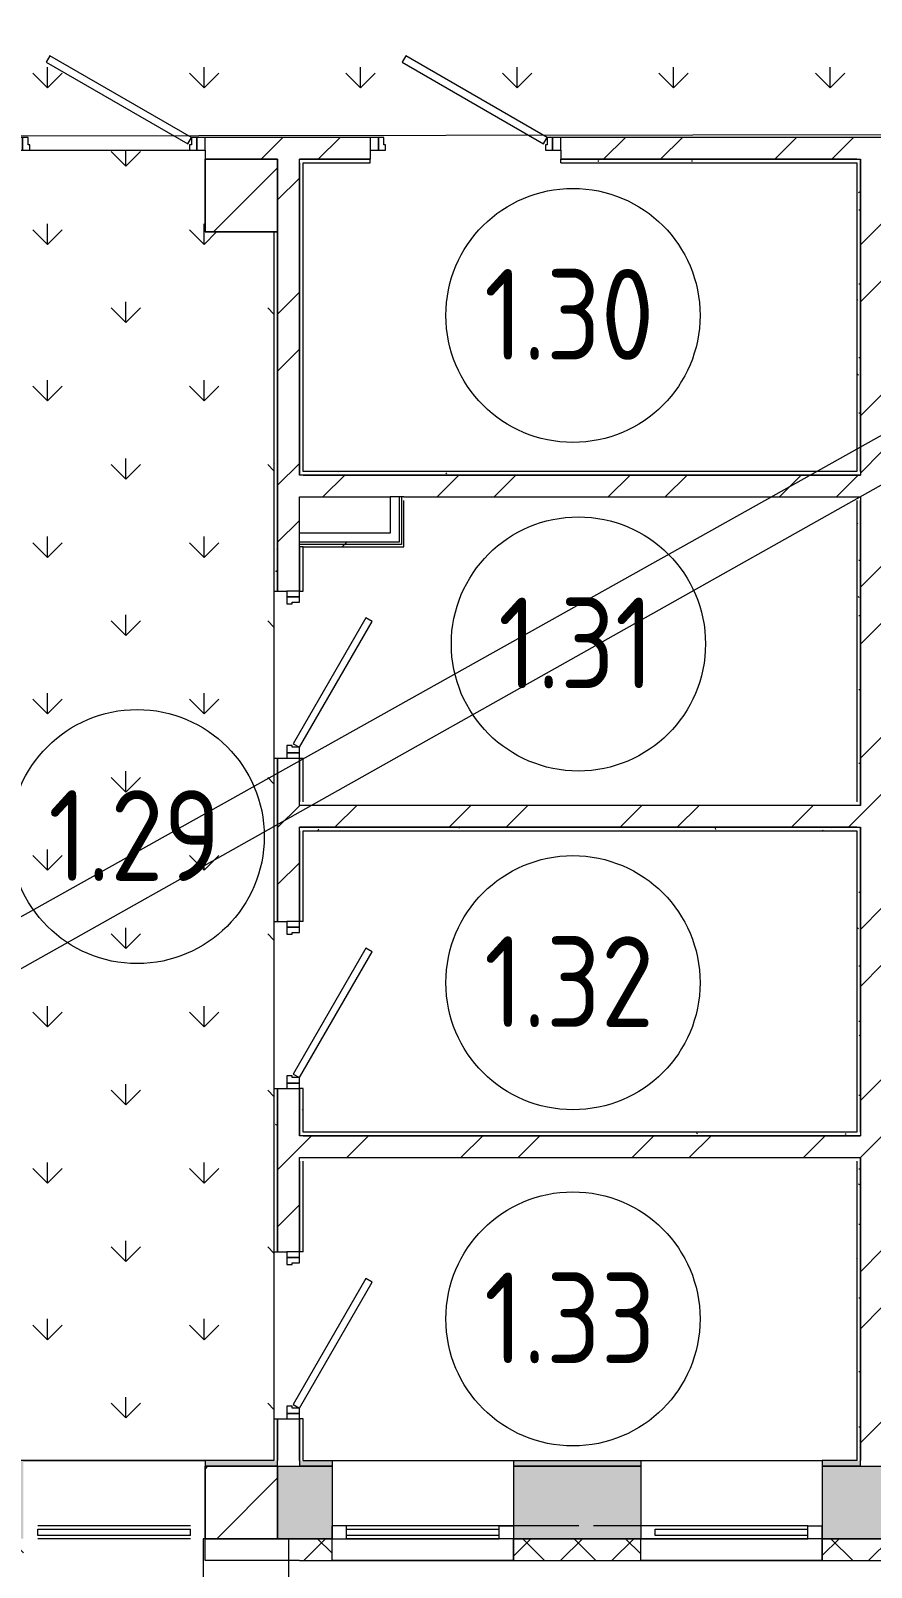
# Model space of a CAD drawing. Header units: millimetres. Extents: x -500089 to 1469082, y -290736 to 166440.
# Drawn here: x 1211794 to 1216424, y -23328 to -14862 of the extents above; entities that cross this region are included whole.
import ezdxf

# ---------------------------------------------------------------- set-up
doc = ezdxf.new("R2010")
doc.units = ezdxf.units.MM
for name, color, linetype, lineweight in [('Витраж', 7, 'Continuous', 0), ('Двери', 7, 'Continuous', 0), ('Марки помещений', 7, 'Continuous', 0), ('Несущие колонны', 7, 'Continuous', 0), ('Панели витража', 7, 'Continuous', 0), ('Стены внутренние', 7, 'Continuous', 0), ('Стены несущие', 7, 'Continuous', 0), ('Стены отделка', 7, 'Continuous', 0), ('Стены перегородки', 7, 'Continuous', 0), ('Стены штриховка', 7, 'Continuous', 0), ('экспертиза ДУ пояснения', 6, 'Continuous', 0), ('экспертиза условные обозначения', 1, 'Continuous', 0)]:
    doc.layers.add(name, color=color, linetype=linetype, lineweight=lineweight)
doc.styles.add('GOST Common_1', font='', dxfattribs={"width": 0.9, "height": 700})
doc.styles.get('GOST Common_1').set_extended_font_data('GOST Common')
pattern_1 = [(45, (0, 0), (-471.4634, 471.4634), []), (45, (314.3, 0), (-471.4634, 471.4634), [])]
pattern_2 = [(45, (0, 0), (-212.132, 212.132), [])]
pattern_3 = [(0, (0, 0), (406.4, 101.6), [6.706, -298.094, 6.706, -298.094, -1625.6]), (0, (0, 0), (406.4, 101.6), [-609.6, 6.706, -602.894, 6.706, -298.094, -711.2]), (0, (0, 0), (406.4, 101.6), [-1524, 6.706, -196.494, 6.706, -501.294]), (120, (152.4, 50.8), (-291.18818, 301.15272), [6.706, -298.094, 6.706, -298.094, -1625.6]), (120, (152.4, 50.8), (-291.18818, 301.15272), [-609.6, 6.706, -602.894, 6.706, -298.094, -711.2]), (120, (152.4, 50.8), (-291.18818, 301.15272), [-1524, 6.706, -196.494, 6.706, -501.294]), (240, (203.2, 254), (-115.21182, -402.75272), [6.706, -298.094, 6.706, -298.094, -1625.6]), (240, (203.2, 254), (-115.21182, -402.75272), [-609.6, 6.706, -602.894, 6.706, -298.094, -711.2]), (240, (203.2, 254), (-115.21182, -402.75272), [-1524, 6.706, -196.494, 6.706, -501.294])]
pattern_4 = [(45, (0, 0), (-141.42136, 141.42136), []), (135, (0, 0), (-141.42136, -141.42136), [])]
pattern_5 = [(90, (-249381.06, -328983.7), (-431.05229, 431.05229), [114.3, -747.80459]), (45, (-249381.06, -328983.7), (-431.0523, 431.0523), [114.3, -495.3]), (135, (-249381.06, -328983.7), (-431.0523, -431.0523), [114.3, -495.3])]

# ---------------------------------------------------------------- blocks, each defined once
blk = doc.blocks.new('ASVP_ДверьДеревянная_1 полотно - Межкомнатная 800х2000h_полотно_ Г Л-2541714-З Этаж 01')
at = {"layer": 'Двери', "lineweight": 18}
for p, q in [((-292.8, 460), (-312.8, 425.4)), ((-312.8, 425.4), (380, 25.4)), ((400, 60), (-292.8, 460)), ((-430, 60), (-460, 60)), ((-460, 60), (-460, -10)), ((-400, 60), (-430, 60)), ((-430, 60), (-430, -10)), ((-430, -10), (-430, 60)), ((-400, 20), (-400, 60)), ((-390, 20), (-400, 20)), ((-390, -10), (-390, 20)), ((380, 25.4), (400, 60)), ((400, 20), (390, 20)), ((390, 20), (390, -10)), ((430, 60), (400, 60)), ((400, 60), (400, 20)), ((430, -10), (430, 60)), ((460, 60), (430, 60)), ((430, 60), (430, -10)), ((460, -10), (460, 60)), ((-460, -10), (-430, -10)), ((-430, -10), (-390, -10)), ((390, -10), (430, -10)), ((430, -10), (460, -10))]:
    blk.add_line(p, q, dxfattribs=at)
blk = doc.blocks.new('ASVP_ДверьДеревянная_1 полотно - Межкомнатная 900х2000h_полотно_ Г Л-2542256-З Этаж 01')
at = {"layer": 'Двери', "lineweight": 18}
for p, q in [((-329.4, 510), (-349.4, 475.4)), ((450, 60), (-329.4, 510)), ((-349.4, 475.4), (430, 25.4)), ((-480, 60), (-525, 60)), ((-525, 60), (-525, -10)), ((-450, 60), (-480, 60)), ((-480, 60), (-480, -10)), ((-480, -10), (-480, 60)), ((-450, 20), (-450, 60)), ((-440, 20), (-450, 20)), ((-440, -10), (-440, 20)), ((430, 25.4), (450, 60)), ((450, 20), (440, 20)), ((440, 20), (440, -10)), ((480, 60), (450, 60)), ((450, 60), (450, 20)), ((480, -10), (480, 60)), ((525, 60), (480, 60)), ((480, 60), (480, -10)), ((525, -10), (525, 60)), ((-525, -10), (-480, -10)), ((-480, -10), (-440, -10)), ((440, -10), (480, -10)), ((480, -10), (525, -10))]:
    blk.add_line(p, q, dxfattribs=at)
blk = doc.blocks.new('ADSK_КолоннаЖБ_Прямоугольная - 400x400 мм-V188-З Этаж 01')
at = {"layer": 'Несущие колонны'}
h = blk.add_hatch(dxfattribs=at)
h.set_pattern_fill('FP_4', color=256, style=0, pattern_type=2)
h.set_pattern_definition([(45, (-93000, -57800), (-449.0128, 449.0128), []), (45, (-92551, -57800), (-449.0128, 449.0128), [793.75, -158.75, 6.706, -152.044])])
h.paths.add_polyline_path([(-200, -200), (200, -200), (200, 200), (-200, 200)], flags=0)
at = {"layer": 'Несущие колонны', "lineweight": 18}
for p, q in [((-200, -200), (-200, 200)), ((-200, 200), (200, 200)), ((200, 200), (-200, 200)), ((-200, 200), (-200, -200)), ((200, 200), (200, -200)), ((200, -200), (200, 200)), ((200, -200), (-200, -200)), ((-200, -200), (200, -200))]:
    blk.add_line(p, q, dxfattribs=at)
blk = doc.blocks.new('ADSK_КолоннаЖБ_Прямоугольная - 400x400 мм-V208-З Этаж 01')
at = {"layer": 'Несущие колонны'}
h = blk.add_hatch(dxfattribs=at)
h.set_pattern_fill('FP_222', color=256, style=0, pattern_type=2)
h.set_pattern_definition([(45, (-81000, -61100), (-449.013, 449.013), []), (45, (-80551, -61100), (-449.013, 449.013), [793.75, -158.75, 6.706, -152.044])])
h.paths.add_polyline_path([(200, -200), (200, 200), (-200, 200), (-200, -200)], flags=0)
at = {"layer": 'Несущие колонны', "lineweight": 18}
for p, q in [((-200, -200), (-200, 200)), ((-200, 200), (200, 200)), ((200, 200), (-200, 200)), ((-200, 200), (-200, -200)), ((200, 200), (200, -200)), ((200, -200), (200, 200)), ((200, -200), (-200, -200)), ((-200, -200), (200, -200))]:
    blk.add_line(p, q, dxfattribs=at)
blk = doc.blocks.new('Прямоугольный импост - 80х70 мм Белый-2637161-З Этаж 01')
at = {"layer": 'Витраж'}
for p, q in [((78560, 50470), (77440, 50470)), ((78560, 50400), (77440, 50400))]:
    blk.add_line(p, q, dxfattribs=at)
blk = doc.blocks.new('Системная панель - ASVP_Cтеклопакет Двухкамерный_36 мм-2642865-З Этаж 01')
at = {"layer": 'Панели витража', "lineweight": 18}
for p, q in [((-420, 18), (420, 18)), ((-420, -18), (-420, 18)), ((420, -18), (420, 18)), ((420, -18), (-420, -18))]:
    blk.add_line(p, q, dxfattribs=at)
blk = doc.blocks.new('Прямоугольный импост - 80х70 мм Белый-2643521-З Этаж 01')
at = {"layer": 'Витраж'}
for p, q in [((94120, 50470), (93280, 50470)), ((94120, 50400), (93280, 50400))]:
    blk.add_line(p, q, dxfattribs=at)
blk = doc.blocks.new('Системная панель - ASVP_Cтеклопакет Двухкамерный_36 мм-2643420-З Этаж 01')
at = {"layer": 'Панели витража', "lineweight": 18}
for p, q in [((-420, 18), (420, 18)), ((-420, -18), (-420, 18)), ((420, -18), (420, 18)), ((420, -18), (-420, -18))]:
    blk.add_line(p, q, dxfattribs=at)
blk = doc.blocks.new('Прямоугольный импост - 80х70 мм Белый-V234-З Этаж 01')
at = {"layer": 'Витраж', "lineweight": 18}
for p, q in [((0, 35), (-80, 35)), ((-80, 35), (-80, -35)), ((-80, -35), (0, -35))]:
    blk.add_line(p, q, dxfattribs=at)
blk = doc.blocks.new('Прямоугольный импост - 80х70 мм Белый-2643536-З Этаж 01')
at = {"layer": 'Витраж', "lineweight": 18}
for p, q in [((0, 35), (-80, 35)), ((-80, 35), (-80, -35)), ((0, 35), (0, -35)), ((-80, -35), (0, -35))]:
    blk.add_line(p, q, dxfattribs=at)
blk = doc.blocks.new('Прямоугольный импост - 80х70 мм Белый-2643523-З Этаж 01')
at = {"layer": 'Витраж', "lineweight": 18}
for p, q in [((0, 35), (-80, 35)), ((-80, 35), (-80, -35)), ((0, 35), (0, -35)), ((-80, -35), (0, -35))]:
    blk.add_line(p, q, dxfattribs=at)
blk = doc.blocks.new('Прямоугольный импост - 1х120 мм _наружный откос_ Белый-2750708-З Этаж 01')
at = {"layer": 'Витраж'}
for p, q in [((101601, 50280), (101601, 50400)), ((101601, 50400), (102520, 50400)), ((102599, 50400), (102599, 50280)), ((101601, 50280), (102599, 50280))]:
    blk.add_line(p, q, dxfattribs=at)
blk = doc.blocks.new('АР_СОШ_Верзилово_Сущ_Здание_rvt-2-З Этаж 01')
at = {"layer": 'Стены штриховка', "lineweight": 9}
h = blk.add_hatch(dxfattribs=at)
h.set_pattern_fill('FP_2', color=256, style=0, pattern_type=2)
h.set_pattern_definition(pattern_1)
h.paths.add_polyline_path([(101810, 58000), (101810, 58120), (100900, 58120), (100900, 58000), (101420, 58000)], flags=0)
h.paths.add_polyline_path([(96800, 58000), (99850, 58000), (99850, 58120), (96400, 58120), (96400, 58000), (96520, 58000)], flags=0)
h.paths.add_polyline_path([(107529.8, 58000), (107649.8, 58000), (107649.8, 58120), (102860, 58120), (102860, 58000), (107212.7, 58000)], flags=0)
h = blk.add_hatch(dxfattribs=at)
h.set_pattern_fill('FP_2', color=256, style=0, pattern_type=2)
h.set_pattern_definition(pattern_1)
h.paths.add_polyline_path([(101420, 50800), (101420, 51060), (101300, 51060), (101300, 50800)], flags=0)
h.paths.add_polyline_path([(101350, 51980), (101420, 51980), (101420, 52880.2), (101300, 52880.2), (101300, 51980)], flags=0)
h.paths.add_polyline_path([(101300, 53800.2), (101420, 53800.2), (101420, 54700.3), (101300, 54700.3), (101300, 54320)], flags=0)
h.paths.add_polyline_path([(101350, 55620.3), (101420, 55620.3), (101420, 58000), (101300, 58000), (101300, 55620.3)], flags=0)
h = blk.add_hatch(dxfattribs=at)
h.set_pattern_fill('FP_33', color=256, style=0, pattern_type=2)
h.set_pattern_definition(pattern_3)
h.paths.add_polyline_path([(104490, 57980), (104490, 58000), (102860, 58000), (102860, 57980)], flags=0)
h.paths.add_polyline_path([(101420, 57980), (101810, 57980), (101810, 58000), (101420, 58000)], flags=0)
h = blk.add_hatch(dxfattribs=at)
h.set_pattern_fill('FP_33', color=256, style=0, pattern_type=2)
h.set_pattern_definition(pattern_3)
h.paths.add_polyline_path([(104510, 56280), (104510, 58000), (104490, 58000), (104490, 56280)], flags=0)
h = blk.add_hatch(dxfattribs=at)
h.set_pattern_fill('FP_2', color=256, style=0, pattern_type=2)
h.set_pattern_definition(pattern_1)
h.paths.add_polyline_path([(104510, 50800), (104630, 50800), (104630, 58000), (104510, 58000), (104510, 50830)], flags=0)
h = blk.add_hatch(dxfattribs=at)
h.set_pattern_fill('FP_33', color=256, style=0, pattern_type=2)
h.set_pattern_definition(pattern_3)
h.paths.add_polyline_path([(101280, 50830), (101300, 50831.6), (101300, 51060), (101280, 51060), (101280, 50866.7)], flags=0)
h.paths.add_polyline_path([(101280, 51980), (101300, 51980), (101300, 52880.2), (101280, 52880.2), (101280, 52480)], flags=0)
h.paths.add_polyline_path([(101280, 53800.2), (101300, 53800.2), (101300, 54700.3), (101280, 54700.3), (101280, 54300)], flags=0)
h.paths.add_polyline_path([(101300, 55620.3), (101300, 57600), (101280, 57600), (101280, 55620.3)], flags=0)
h = blk.add_hatch(dxfattribs=at)
h.set_pattern_fill('FP_2', color=256, style=0, pattern_type=2)
h.set_pattern_definition(pattern_1)
h.paths.add_polyline_path([(101982.5, 56140), (104510, 56140), (104510, 56260), (101420, 56260), (101420, 56140), (101970, 56140)], flags=0)
h = blk.add_hatch(dxfattribs=at)
h.set_pattern_fill('FP_33', color=256, style=0, pattern_type=2)
h.set_pattern_definition(pattern_3)
h.paths.add_polyline_path([(101652.9, 56260), (104510, 56260), (104510, 56280), (101440, 56280), (101440, 56260), (101447.7, 56260)], flags=0)
h = blk.add_hatch(dxfattribs=at)
h.set_pattern_fill('FP_33', color=256, style=0, pattern_type=2)
h.set_pattern_definition(pattern_3)
h.paths.add_polyline_path([(104510, 54440), (104510, 56120), (104490, 56120), (104490, 54440)], flags=0)
h = blk.add_hatch(dxfattribs=at)
h.set_pattern_fill('FP_185', color=256, style=0, pattern_type=2)
h.set_pattern_definition(pattern_2)
h.paths.add_polyline_path([(101820, 55877.9), (101982.5, 55877.9), (101982.5, 55890.4), (101420, 55890.4), (101420, 55877.9), (101652.9, 55877.9)], flags=0)
h = blk.add_hatch(dxfattribs=at)
h.set_pattern_fill('FP_185', color=256, style=0, pattern_type=2)
h.set_pattern_definition(pattern_2)
h.paths.add_polyline_path([(101982.5, 55865.4), (101995, 55865.4), (101995, 55877.9), (101420, 55877.9), (101420, 55865.4), (101970, 55865.4)], flags=0)
h = blk.add_hatch(dxfattribs=at)
h.set_pattern_fill('FP_2', color=256, style=0, pattern_type=2)
h.set_pattern_definition(pattern_1)
h.paths.add_polyline_path([(104510, 54320), (104510, 54440), (101420, 54440), (101420, 54320), (103970.5, 54320)], flags=0)
h = blk.add_hatch(dxfattribs=at)
h.set_pattern_fill('FP_33', color=256, style=0, pattern_type=2)
h.set_pattern_definition(pattern_3)
h.paths.add_polyline_path([(101440, 54300), (104490, 54300), (104490, 54320), (101420, 54320), (101420, 54300), (101426.3, 54300)], flags=0)
h = blk.add_hatch(dxfattribs=at)
h.set_pattern_fill('FP_33', color=256, style=0, pattern_type=2)
h.set_pattern_definition(pattern_3)
h.paths.add_polyline_path([(101420, 52620), (101440, 52620), (101440, 52880.2), (101420, 52880.2), (101420, 52640)], flags=0)
h.paths.add_polyline_path([(101420, 53800.2), (101440, 53800.2), (101440, 54300), (101420, 54300)], flags=0)
h = blk.add_hatch(dxfattribs=at)
h.set_pattern_fill('FP_33', color=256, style=0, pattern_type=2)
h.set_pattern_definition(pattern_3)
h.paths.add_polyline_path([(104510, 52640), (104510, 54320), (104490, 54320), (104490, 52640)], flags=0)
h = blk.add_hatch(dxfattribs=at)
h.set_pattern_fill('FP_2', color=256, style=0, pattern_type=2)
h.set_pattern_definition(pattern_1)
h.paths.add_polyline_path([(104300, 52500), (104510, 52500), (104510, 52620), (101420, 52620), (101420, 52500), (102764.9, 52500)], flags=0)
h = blk.add_hatch(dxfattribs=at)
h.set_pattern_fill('FP_33', color=256, style=0, pattern_type=2)
h.set_pattern_definition(pattern_3)
h.paths.add_polyline_path([(104510, 52620), (104510, 52640), (101440, 52640), (101440, 52620), (102764.9, 52620)], flags=0)
h = blk.add_hatch(dxfattribs=at)
h.set_pattern_fill('FP_33', color=256, style=0, pattern_type=2)
h.set_pattern_definition(pattern_3)
h.paths.add_polyline_path([(104510, 50830), (104510, 52500), (104490, 52500), (104490, 50830)], flags=0)
h = blk.add_hatch(dxfattribs=at)
h.set_pattern_fill('FP_31', color=256, style=0, pattern_type=2)
h.set_pattern_definition([(50, (0, 0), (728.7365, -63.7558), [76.2, -838.2]), (355, (0, 0), (-140.9716, 764.2276), [60.96, -670.56]), (100.451, (60.7, -5.3), (587.77, 700.4668), [64.76, -712.36]), (46.184, (0, 203.2), (1084.316, -168.171), [114.3, -1257.3]), (96.636, (90.4, 189.2), (949.61, 989.71), [97.14, -1068.54]), (351.184, (0, 203.2), (949.621, 989.701), [91.44, -1005.84]), (21, (101.6, 152.4), (606.458, -409.0606), [76.2, -838.2]), (326, (101.6, 152.4), (247.2083, 736.753), [60.96, -670.56]), (71.451, (152.14, 118.3), (853.6683, 327.6855), [64.76, -712.36]), (37.5, (0, 0), (12.3547, 338.2201), [33.528, -628.904, 33.528, -647.192, -673.1]), (37.5, (0, 0), (12.3547, 338.2201), [-1343.152, 33.528, -639.572]), (7.5, (0, 0), (267.2789, 400.7221), [33.528, -354.584, 33.528, -613.664, -256.54]), (7.5, (0, 0), (267.2789, 400.7221), [-1035.304, 33.528, -223.012]), (327.5, (-226.57, 0), (542.36333, -22.91534), [33.528, -220.472, 33.528, -758.952, -1051.56]), (327.5, (-226.57, 0), (542.36333, -22.91534), [-1046.48, 33.528, -1018.032]), (317.5, (-328.17, 0), (592.517, 101.7071), [33.528, -296.672, 33.528, -492.76, -746.76]), (317.5, (-328.17, 0), (592.517, 101.7071), [-856.488, 33.528, -713.232])])
h.paths.add_polyline_path([(109900, 50400), (109900, 50800), (108500, 50800), (108500, 50400), (109750.5, 50400)], flags=0)
h.paths.add_polyline_path([(57200, 50400), (57200, 50800), (56000, 50800), (56000, 50400)], flags=0)
h.paths.add_polyline_path([(96400, 50400), (96400, 50800), (96300, 50800), (96300, 50400)], flags=0)
h.paths.add_polyline_path([(63200, 50400), (65200, 50400), (65200, 50800), (63200, 50800), (63200, 50472.7)], flags=0)
h.paths.add_polyline_path([(98350, 50400), (98350, 50800), (97800, 50800), (97800, 50400), (98317, 50400)], flags=0)
h.paths.add_polyline_path([(74800, 50400), (74800, 50800), (72800, 50800), (72800, 50400), (74160, 50400)], flags=0)
h.paths.add_polyline_path([(105400, 50400), (105400, 50800), (104300, 50800), (104300, 50400)], flags=0)
h.paths.add_polyline_path([(81200, 50400), (83200, 50400), (83200, 50800), (81200, 50800), (81200, 50472.7)], flags=0)
h.paths.add_polyline_path([(103300, 50400), (103300, 50800), (102600, 50800), (102600, 50400), (102764.9, 50400)], flags=0)
h.paths.add_polyline_path([(94900, 50400), (94900, 50800), (94200, 50800), (94200, 50400)], flags=0)
h.paths.add_polyline_path([(101420, 50400), (101600, 50400), (101600, 50800), (101300, 50800), (101300, 50400)], flags=0)
h.paths.add_polyline_path([(92800, 50400), (92800, 50800), (90800, 50800), (90800, 50400), (92240, 50400)], flags=0)
h.paths.add_polyline_path([(99900, 50400), (99900, 50800), (99350, 50800), (99350, 50400)], flags=0)
h = blk.add_hatch(dxfattribs=at)
h.set_pattern_fill('FP_33', color=256, style=0, pattern_type=2)
h.set_pattern_definition(pattern_3)
h.paths.add_polyline_path([(87000, 50800), (87000, 50830), (86800, 50830), (86800, 50800)], flags=0)
h.paths.add_polyline_path([(69200, 50800), (69200, 50830), (68800, 50830), (68800, 50800)], flags=0)
h.paths.add_polyline_path([(57200, 50800), (57200, 50830), (56030, 50830), (56030, 50800), (56961.5, 50800)], flags=0)
h.paths.add_polyline_path([(109870, 50800), (109870, 50830), (108500, 50830), (108500, 50800), (109869.4, 50800)], flags=0)
h.paths.add_polyline_path([(65000, 50800), (65000, 50830), (62800, 50830), (62800, 50800), (63200, 50800)], flags=0)
h.paths.add_polyline_path([(105800, 50800), (105800, 50830), (104630, 50830), (104630, 50800), (105400, 50800)], flags=0)
h.paths.add_polyline_path([(72800, 50800), (73960, 50800), (73960, 50830), (72800, 50830)], flags=0)
h.paths.add_polyline_path([(104510, 50800), (104510, 50830), (104300, 50830), (104300, 50800), (104490, 50800)], flags=0)
h.paths.add_polyline_path([(74160, 50800), (75200, 50800), (75200, 50830), (74160, 50830), (74160, 50804.8)], flags=0)
h.paths.add_polyline_path([(83000, 50800), (83000, 50830), (80800, 50830), (80800, 50800), (81200, 50800)], flags=0)
h.paths.add_polyline_path([(103300, 50800), (103300, 50830), (102600, 50830), (102600, 50800), (102764.9, 50800)], flags=0)
h.paths.add_polyline_path([(101300, 50800), (101300, 50830), (100900, 50830), (100900, 50800)], flags=0)
h.paths.add_polyline_path([(96380, 50800), (96400, 50800), (96400, 50830), (95900, 50830), (95900, 50800), (96300, 50800)], flags=0)
h.paths.add_polyline_path([(92040, 50800), (92040, 50830), (90800, 50830), (90800, 50800), (92037.9, 50800)], flags=0)
h.paths.add_polyline_path([(101600, 50800), (101600, 50830), (101420, 50830), (101420, 50800)], flags=0)
h.paths.add_polyline_path([(99900, 50800), (99900, 50830), (99730, 50830), (99730, 50800), (99745.7, 50800)], flags=0)
h.paths.add_polyline_path([(99350, 50800), (99610, 50800), (99610, 50830), (99350, 50830)], flags=0)
h.paths.add_polyline_path([(92240, 50800), (93200, 50800), (93200, 50830), (92240, 50830)], flags=0)
h.paths.add_polyline_path([(98350, 50800), (98350, 50830), (97800, 50830), (97800, 50800), (98317, 50800)], flags=0)
h.paths.add_polyline_path([(96520, 50800), (96800, 50800), (96800, 50830), (96520, 50830)], flags=0)
h.paths.add_polyline_path([(94860.1, 50800), (94900, 50800), (94900, 50830), (94860.1, 50830)], flags=0)
h.paths.add_polyline_path([(94740.1, 50800), (94740.1, 50830), (94200, 50830), (94200, 50800)], flags=0)
h = blk.add_hatch(dxfattribs=at)
h.set_pattern_fill('FP_32', color=256, style=0, pattern_type=2)
h.set_pattern_definition(pattern_4)
h.paths.add_polyline_path([(92240, 50280), (93200, 50280), (93200, 50400), (90800, 50400), (90800, 50280), (92040, 50280)], flags=0)
h.paths.add_polyline_path([(87200, 50280), (87200, 50400), (86800, 50400), (86800, 50280), (87000, 50280)], flags=0)
h.paths.add_polyline_path([(101360, 50280), (101420, 50280), (101420, 50400), (101360, 50400), (101360, 50386.2)], flags=0)
h.paths.add_polyline_path([(98317, 50280), (98350, 50280), (98350, 50400), (97800, 50400), (97800, 50280)], flags=0)
h.paths.add_polyline_path([(99730, 50280), (99900, 50280), (99900, 50400), (99350, 50400), (99350, 50280), (99610, 50280)], flags=0)
h.paths.add_polyline_path([(83200, 50280), (83200, 50400), (80800, 50400), (80800, 50280), (83000, 50280)], flags=0)
h.paths.add_polyline_path([(95900, 50280), (96800, 50280), (96800, 50400), (95900, 50400)], flags=0)
h.paths.add_polyline_path([(94900, 50280), (94900, 50400), (94200, 50400), (94200, 50280), (94740.1, 50280)], flags=0)
h.paths.add_polyline_path([(68800, 50280), (69200, 50280), (69200, 50400), (68800, 50400)], flags=0)
h.paths.add_polyline_path([(73960, 50280), (75200, 50280), (75200, 50400), (72800, 50400), (72800, 50280)], flags=0)
h.paths.add_polyline_path([(65200, 50280), (65200, 50400), (62800, 50400), (62800, 50280), (65000, 50280)], flags=0)
h.paths.add_polyline_path([(55991, 50280), (57200, 50280), (57200, 50400), (55600, 50400), (55600, 50280), (55602.6, 50280)], flags=0)
h = blk.add_hatch(dxfattribs=at)
h.set_pattern_fill('FP_32', color=256, style=0, pattern_type=2)
h.set_pattern_definition(pattern_4)
h.paths.add_polyline_path([(105400, 50280), (105800, 50280), (105800, 50400), (104300, 50400), (104300, 50280), (104630, 50280)], flags=0)
h.paths.add_polyline_path([(101600, 50280), (101600, 50400), (101420, 50400), (101420, 50280), (101456, 50280)], flags=0)
h.paths.add_polyline_path([(102600, 50280), (103300, 50280), (103300, 50400), (102600, 50400)], flags=0)
h.paths.add_polyline_path([(109870, 50280), (110420, 50280), (110420, 50400), (108500, 50400), (108500, 50280), (109820, 50280)], flags=0)
at = {"layer": 'Стены внутренние'}
for p, q in [((99900, 50830), (100900, 50830)), ((101600, 50830), (102600, 50830)), ((103300, 50830), (104300, 50830)), ((101600, 50279), (101600, 50280)), ((102600, 50279), (101600, 50279)), ((102600, 50279), (102600, 50280)), ((103300, 50279), (103300, 50280)), ((104300, 50279), (103300, 50279)), ((104300, 50280), (104300, 50279))]:
    blk.add_line(p, q, dxfattribs=at)
at = {"layer": 'Стены несущие'}
for p, q in [((101810, 58120), (100900, 58120)), ((107649.8, 58120), (102860, 58120)), ((100900, 58050), (100900, 58000)), ((101420, 58000), (101810, 58000)), ((101420, 56260), (101420, 58000)), ((101810, 58000), (101420, 58000)), ((101810, 58050), (101810, 58000)), ((102860, 58050), (102860, 58000)), ((102860, 58000), (104490, 58000)), ((104490, 58000), (102860, 58000)), ((104490, 58000), (104510, 58000)), ((104510, 58000), (104510, 56260)), ((101300, 57600), (101300, 55620.3)), ((101300, 55620.3), (101300, 57600)), ((104510, 56260), (101420, 56260)), ((101420, 55940.4), (101420, 56140)), ((101420, 56140), (101920, 56140)), ((101970, 56140), (101920, 56140)), ((101995, 56140), (104510, 56140)), ((104510, 56140), (104510, 54440)), ((101420, 55890.4), (101420, 55940.4)), ((101420, 55620.3), (101420, 55865.4)), ((101420, 55865.4), (101420, 55620.3)), ((101300, 55620.3), (101350, 55620.3)), ((101300, 54700.3), (101350, 54700.3)), ((101300, 54700.3), (101300, 53800.2)), ((101300, 53800.2), (101300, 54700.3)), ((101420, 54460), (101420, 54700.3)), ((101420, 54700.3), (101420, 54460)), ((101420, 54440), (101420, 54460)), ((104510, 54440), (101420, 54440)), ((101420, 54300), (101420, 54320)), ((101420, 54320), (104510, 54320)), ((101420, 53800.2), (101420, 54300)), ((101420, 54300), (101420, 53800.2)), ((104510, 54320), (104510, 52620)), ((101300, 53800.2), (101350, 53800.2)), ((101300, 52880.2), (101350, 52880.2)), ((101300, 52880.2), (101300, 51980)), ((101300, 51980), (101300, 52880.2)), ((101420, 52620), (101420, 52880.2)), ((101420, 52880.2), (101420, 52620)), ((104510, 52620), (101420, 52620)), ((101420, 52480), (101420, 52500)), ((101420, 52500), (104510, 52500)), ((104510, 52500), (104510, 50830)), ((101420, 51980), (101420, 52480)), ((101420, 52480), (101420, 51980)), ((101300, 51980), (101350, 51980)), ((101300, 51060), (101350, 51060)), ((101300, 51060), (101300, 50830)), ((101300, 50830), (101300, 51060)), ((101420, 50830), (101420, 51060)), ((101420, 51060), (101420, 50830)), ((101300, 50800), (101300, 50830)), ((101420, 50830), (101420, 50800)), ((101600, 50800), (101420, 50800)), ((101420, 50800), (101600, 50800)), ((101600, 50800), (101600, 50400)), ((102600, 50800), (102600, 50400)), ((103300, 50800), (102600, 50800)), ((102600, 50800), (103300, 50800)), ((103300, 50800), (103300, 50400)), ((104300, 50800), (104300, 50400)), ((104510, 50800), (104300, 50800)), ((104300, 50800), (104510, 50800)), ((104510, 50800), (104510, 50830)), ((100900, 50400), (100890, 50400)), ((100890, 50400), (100890, 50180)), ((101300, 50400), (101420, 50400)), ((101360, 50400), (101300, 50400)), ((101420, 50400), (101300, 50400)), ((101360, 50400), (101360, 50180)), ((101420, 50400), (101600, 50400)), ((101600, 50400), (101420, 50400)), ((102600, 50400), (103300, 50400)), ((103300, 50400), (102600, 50400)), ((104300, 50400), (105400, 50400)), ((105400, 50400), (104300, 50400)), ((101420, 50280), (100900, 50280)), ((100900, 50280), (100900, 50279)), ((101420, 50279), (100900, 50279)), ((101420, 50280), (101420, 50279)), ((101420, 50280), (101600, 50280)), ((101420, 50280), (101420, 50279)), ((101420, 50279), (101600, 50279)), ((101600, 50280), (101600, 50279)), ((102600, 50280), (103300, 50280)), ((102600, 50280), (102600, 50279)), ((102600, 50279), (103300, 50279)), ((103300, 50280), (103300, 50279)), ((104300, 50280), (105800, 50280)), ((104300, 50280), (104300, 50279)), ((104300, 50279), (105800, 50279))]:
    blk.add_line(p, q, dxfattribs=at)
at = {"layer": 'Стены отделка', "lineweight": 9}
for p, q in [((101420, 57980), (101420, 58000)), ((101810, 57980), (101810, 58000)), ((102860, 57980), (102860, 58000)), ((104490, 58000), (104510, 58000)), ((104510, 56280), (104510, 58000)), ((101420, 57980), (101420, 56260)), ((101440, 57980), (101810, 57980)), ((101440, 56280), (101440, 57980)), ((102860, 57980), (104490, 57980)), ((104490, 57980), (104490, 56280)), ((101280, 57600), (101280, 55620.3)), ((101440, 56260), (101420, 56260)), ((104490, 56280), (101440, 56280)), ((101440, 56260), (104510, 56260)), ((104510, 56280), (104510, 56260)), ((101920, 56140), (101920, 55940.4)), ((104490, 56120), (104490, 54460)), ((104510, 54440), (104510, 56120)), ((101920, 55940.4), (101420, 55940.4)), ((101440, 55620.3), (101440, 55865.4)), ((101280, 55620.3), (101300, 55620.3)), ((101420, 55620.3), (101440, 55620.3)), ((101280, 54700.3), (101280, 53800.2)), ((101280, 54700.3), (101300, 54700.3)), ((101420, 54700.3), (101440, 54700.3)), ((101440, 54460), (101440, 54700.3)), ((104510, 54440), (104490, 54440)), ((104490, 54320), (101420, 54320)), ((101420, 54300), (101420, 54320)), ((101440, 54300), (104490, 54300)), ((101440, 53800.2), (101440, 54300)), ((104490, 54320), (104510, 54320)), ((104490, 54300), (104490, 52640)), ((104510, 52640), (104510, 54320)), ((101280, 53800.2), (101300, 53800.2)), ((101440, 53800.2), (101420, 53800.2)), ((101280, 52880.2), (101280, 51980)), ((101280, 52880.2), (101300, 52880.2)), ((101440, 52880.2), (101420, 52880.2)), ((101440, 52640), (101440, 52880.2)), ((101440, 52620), (101420, 52620)), ((104490, 52640), (101440, 52640)), ((101440, 52620), (104510, 52620)), ((104510, 52640), (104510, 52620)), ((104490, 52500), (104510, 52500)), ((104510, 50830), (104510, 52500)), ((101440, 51980), (101440, 52480)), ((104490, 52480), (104490, 50830)), ((101280, 51980), (101300, 51980)), ((101440, 51980), (101420, 51980)), ((101280, 51060), (101280, 50830)), ((101280, 51060), (101300, 51060)), ((101440, 51060), (101420, 51060)), ((101440, 50830), (101440, 51060)), ((101280, 50830), (100900, 50830)), ((100900, 50830), (100900, 50800)), ((101440, 50830), (101600, 50830)), ((101600, 50830), (101600, 50800)), ((102600, 50830), (103300, 50830)), ((102600, 50830), (102600, 50800)), ((103300, 50830), (103300, 50800)), ((104490, 50830), (104300, 50830)), ((104300, 50830), (104300, 50800)), ((100900, 50280), (100900, 50400)), ((101600, 50280), (101600, 50400)), ((102600, 50280), (102600, 50400)), ((103300, 50280), (103300, 50400)), ((104300, 50280), (104300, 50400)), ((101420, 50280), (100900, 50280)), ((101420, 50280), (101600, 50280)), ((102600, 50280), (103300, 50280)), ((104300, 50280), (105800, 50280))]:
    blk.add_line(p, q, dxfattribs=at)
at = {"layer": 'Стены перегородки'}
for p, q in [((101970, 56140), (101970, 55940.4)), ((101995, 55940.4), (101995, 56120)), ((101970, 55890.4), (101420, 55890.4)), ((101970, 55940.4), (101970, 55890.4)), ((101995, 55890.4), (101995, 55940.4)), ((101995, 55877.9), (101995, 55890.4)), ((101995, 55865.4), (101995, 55877.9)), ((101440, 55865.4), (101420, 55865.4)), ((101440, 55865.4), (101995, 55865.4))]:
    blk.add_line(p, q, dxfattribs=at)
at = {"layer": 'Стены штриховка'}
for p, q in [((101982.5, 56140), (101970, 56140)), ((101995, 56140), (101982.5, 56140)), ((101982.5, 56140), (101982.5, 55940.4)), ((101420, 55877.9), (101420, 55890.4)), ((101982.5, 55877.9), (101420, 55877.9)), ((101420, 55865.4), (101420, 55877.9)), ((101982.5, 55940.4), (101982.5, 55890.4)), ((101982.5, 55890.4), (101982.5, 55877.9)), ((101300, 50800), (101420, 50800)), ((104510, 50800), (104630, 50800))]:
    blk.add_line(p, q, dxfattribs=at)
at = {"color": 8, "lineweight": 9, "true_color": 0x7f7f7f}
for name, p in [('ASVP_ДверьДеревянная_1 полотно - Межкомнатная 900х2000h_полотно_ Г Л-2542256-З Этаж 01', (100375, 58060)), ('ASVP_ДверьДеревянная_1 полотно - Межкомнатная 900х2000h_полотно_ Г Л-2542256-З Этаж 01', (102335, 58060)), ('ADSK_КолоннаЖБ_Прямоугольная - 400x400 мм-V188-З Этаж 01', (101100, 57800)), ('ADSK_КолоннаЖБ_Прямоугольная - 400x400 мм-V208-З Этаж 01', (101100, 50600)), ('Прямоугольный импост - 80х70 мм Белый-2643521-З Этаж 01', (6700, 0)), ('Прямоугольный импост - 80х70 мм Белый-2643521-З Этаж 01', (8400, 0)), ('Прямоугольный импост - 80х70 мм Белый-2637161-З Этаж 01', (24400, 0)), ('Прямоугольный импост - 80х70 мм Белый-2637161-З Этаж 01', (25600, 0)), ('Прямоугольный импост - 80х70 мм Белый-2643521-З Этаж 01', (10100, 0)), ('Системная панель - ASVP_Cтеклопакет Двухкамерный_36 мм-2642865-З Этаж 01', (100400, 50435)), ('Прямоугольный импост - 1х120 мм _наружный откос_ Белый-2750708-З Этаж 01', (0, 0)), ('Системная панель - ASVP_Cтеклопакет Двухкамерный_36 мм-2643420-З Этаж 01', (102100, 50435)), ('Прямоугольный импост - 1х120 мм _наружный откос_ Белый-2750708-З Этаж 01', (1700, 0)), ('Системная панель - ASVP_Cтеклопакет Двухкамерный_36 мм-2642865-З Этаж 01', (103800, 50435))]:
    blk.add_blockref(name, p, dxfattribs=at)
for name, p, rotation in [('ASVP_ДверьДеревянная_1 полотно - Межкомнатная 800х2000h_полотно_ Г Л-2541714-З Этаж 01', (101360, 55160.3), 270), ('ASVP_ДверьДеревянная_1 полотно - Межкомнатная 800х2000h_полотно_ Г Л-2541714-З Этаж 01', (101360, 53340.2), 270), ('ASVP_ДверьДеревянная_1 полотно - Межкомнатная 800х2000h_полотно_ Г Л-2541714-З Этаж 01', (101360, 51520), 270), ('Прямоугольный импост - 80х70 мм Белый-2643536-З Этаж 01', (101600, 50435), 180)]:
    blk.add_blockref(name, p, dxfattribs=dict(at, rotation=rotation))
at = {"color": 8, "lineweight": 9, "true_color": 0x7f7f7f, "extrusion": (0, 0, -1), "rotation": 180}
for name, p in [('Прямоугольный импост - 80х70 мм Белый-V234-З Этаж 01', (-102600, 50435)), ('Прямоугольный импост - 80х70 мм Белый-2643523-З Этаж 01', (-104300, 50435))]:
    blk.add_blockref(name, p, dxfattribs=at)
blk = doc.blocks.new('ASVP_Марка_Помещение_ОдноЗначение - Номер-684784-З Этаж 01')
at = {"layer": 'Марки помещений'}
blk.add_circle((0, 0), 3.5, dxfattribs=at)

msp = doc.modelspace()

# ---------------------------------------------------------------- hatches: boundary and pattern name
at = {"layer": 'экспертиза условные обозначения', "lineweight": 0}
h = msp.add_hatch(dxfattribs=at)
h.set_pattern_fill('GRASS', color=3, scale=24)
h.set_pattern_definition(pattern_5)
h.paths.add_polyline_path([(1203062.185, -12470.488), (1203062.185, -15370.488), (1203493.885, -15370.488), (1203493.885, -15103.688), (1204500.285, -15103.688), (1204500.285, -15370.488), (1204553.585, -15370.701), (1204553.585, -15450.488), (1219523.385, -15430.488), (1219523.385, -19045.488), (1219503.385, -19045.488), (1219503.385, -19070.488), (1227733.585, -19070.488), (1227733.585, -12700.488), (1207723.585, -12700.488), (1207723.585, -12470.488), (1207553.585, -12470.488), (1207553.585, -12340.488), (1206043.585, -12340.488), (1206043.585, -12470.488), (1204153.985, -12470.488), (1204153.985, -12340.488), (1203143.985, -12340.488), (1203143.985, -12470.488)])
h = msp.add_hatch(dxfattribs=at)
h.set_pattern_fill('GRASS', color=3, scale=24)
h.set_pattern_definition(pattern_5)
h.paths.add_polyline_path([(1211703.585, -15520.488), (1212753.585, -15520.488), (1212753.585, -15970.488), (1213133.585, -15970.488), (1213133.585, -22740.488), (1211603.585, -22740.488), (1211603.585, -15590.488), (1211703.585, -15590.488)])

# ---------------------------------------------------------------- linework, layer by layer
at = {"layer": 'экспертиза ДУ пояснения'}
for p, q in [((1136153.219, -62046.632), (1328250.608, 45463.519)), ((1328250.608, 45463.519), (1137077.022, -61998.548))]:
    msp.add_line(p, q, dxfattribs=at)
at = {"layer": 'экспертиза условные обозначения', "color": 3, "lineweight": 0}
for points in [[(1204553.585, -15450.488), (1219523.385, -15430.488), (1219523.385, -19045.488), (1219503.385, -19045.488), (1219503.385, -19070.488), (1227733.585, -19070.488), (1227733.585, -12700.488), (1207723.585, -12700.488)], [(1211703.585, -15520.488), (1212753.585, -15520.488), (1212753.585, -15970.488), (1213133.585, -15970.488), (1213133.585, -22740.488), (1211603.585, -22740.488), (1211603.585, -15590.488), (1211703.585, -15590.488), (1211703.585, -15520.488)]]:
    msp.add_lwpolyline(points, dxfattribs=at)

# ---------------------------------------------------------------- block references
msp.add_blockref('АР_СОШ_Верзилово_Сущ_Здание_rvt-2-З Этаж 01', (1111853.585, -73570.488))
at = {"layer": 'Марки помещений', "xscale": 199.9999999999999, "yscale": 199.9999999999999, "zscale": 199.9999999999999}
for p in [(1214780.451, -16430.42), (1214810.451, -18240.764), (1212380.028, -19301.869), (1214780.451, -20107.144), (1214780.451, -21959.504)]:
    msp.add_blockref('ASVP_Марка_Помещение_ОдноЗначение - Номер-684784-З Этаж 01', p, dxfattribs=at)

# ---------------------------------------------------------------- texts
at = {"layer": 'Марки помещений', "char_height": 500, "attachment_point": 1, "style": 'GOST Common_1'}
for s, insert, width in [('1.30', (1214290.836, -16174.97), 1212.1515), ('1.31', (1214368.536, -17985.314), 1096.7085), ('1.29', (1211890.414, -19046.419), 1212.1515), ('1.32', (1214290.836, -19851.693), 1212.1515), ('1.33', (1214290.836, -21704.054), 1212.1515)]:
    msp.add_mtext(s, dxfattribs=dict(at, insert=insert, width=width))

doc.saveas('drawing.dxf')
